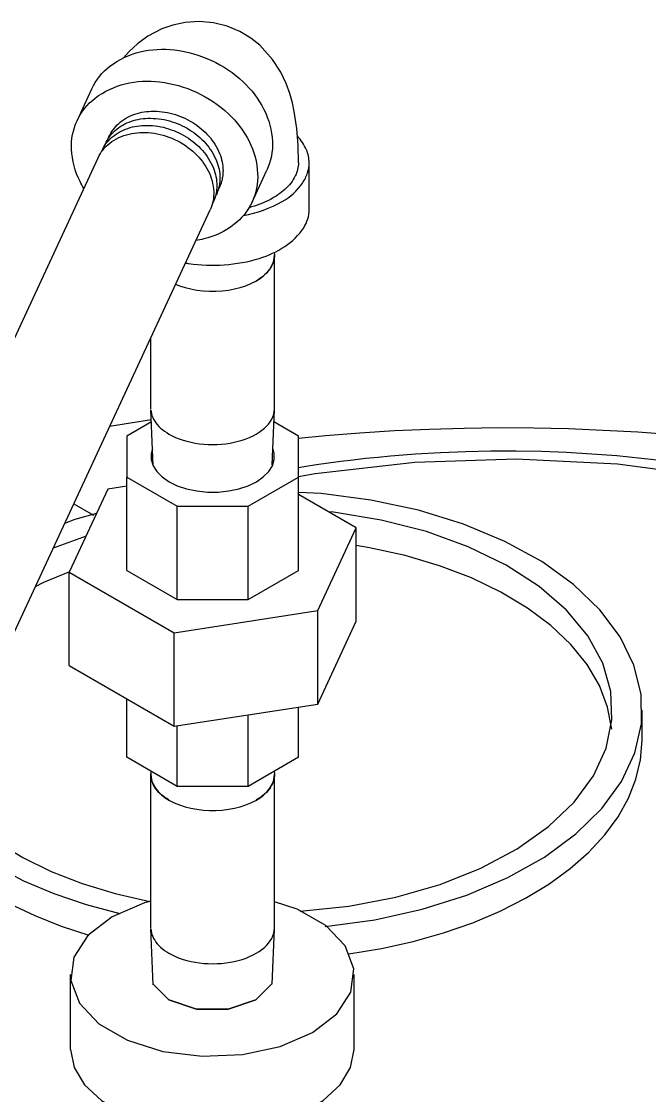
# Model space of a CAD drawing. Header units: centimetres. Extents: x 394264 to 551709, y 50011 to 59011.
# Drawn here: x 525478.4 to 525533.4, y 53951.3 to 54045.2 of the extents above; entities that cross this region are included whole.
import ezdxf

# ---------------------------------------------------------------- set-up
doc = ezdxf.new("R2010")
doc.units = ezdxf.units.CM
doc.layers.add('-M-YNGN-ZON3', color=6, linetype='SP', lineweight=30)
doc.layers.add('0-KRCN-YNG-CIHAZ', color=4, linetype='Continuous', lineweight=30)
doc.styles.add('CIZGI', font='tahoma.ttf', dxfattribs={"width": 0.8, "oblique": 20})
doc.linetypes.add('SP', pattern='A,2,-0.1,["SP",CIZGI,S=0.14,R=0.2,X=0,Y=-0.07],-0.255', length=2.355)

# ---------------------------------------------------------------- blocks, each defined once
blk = doc.blocks.new('A$C66BCA59E')
at = {"layer": '0-KRCN-YNG-CIHAZ', "color": 31, "linetype": 'Continuous', "lineweight": -3, "extrusion": (0, 0.816497, 0.57735)}
for p, q in [((811.376, -796.785, 2533.515), (812.671, -793.996, 2533.515)), ((793.446, -842.623, 2590.583), (813.22, -800.016, 2543.262)), ((831.674, -804.543, 2533.515), (831.674, -800.46, 2533.515)), ((826.684, -803.889, 2533.515), (827.978, -801.101, 2533.515)), ((803.242, -847.169, 2590.583), (823.016, -804.563, 2543.262)), ((828.624, -808.291, 2585.11), (828.634, -808.49, 2571.775)), ((828.636, -821.962, 2571.775), (828.636, -808.572, 2571.775)), ((817.836, -821.962, 2571.775), (817.836, -815.724, 2571.775)), ((818.042, -826.924, 2565.061), (817.838, -822.044, 2571.775)), ((828.431, -826.866, 2564.978), (828.634, -822.044, 2571.775)), ((817.875, -822.94, 2660.53), (814.225, -823.505, 2660.53)), ((817.882, -823.105, 2587.142), (815.745, -824.339, 2587.142)), ((830.745, -824.339, 2587.142), (828.59, -823.095, 2587.142)), ((815.745, -824.339, 2587.142), (815.745, -827.927, 2587.142)), ((830.745, -827.927, 2587.142), (830.745, -824.339, 2587.142)), ((815.745, -828.734, 2587.142), (814.059, -828.995, 2587.142)), ((815.745, -827.927, 2587.142), (820.138, -830.463, 2587.142)), ((815.745, -836.092, 2587.142), (815.745, -827.927, 2587.142)), ((826.351, -830.463, 2587.142), (830.745, -827.927, 2587.142)), ((830.745, -836.092, 2587.142), (830.745, -827.927, 2587.142)), ((814.059, -828.995, 2587.142), (810.697, -836.239, 2587.142)), ((835.792, -832.357, 2587.142), (830.745, -829.443, 2587.142)), ((811.09, -830.26, 2660.53), (812.806, -831.251, 2660.53)), ((820.138, -830.463, 2587.142), (826.351, -830.463, 2587.142)), ((820.138, -838.628, 2587.142), (820.138, -830.463, 2587.142)), ((826.351, -838.628, 2587.142), (826.351, -830.463, 2587.142)), ((832.43, -839.601, 2587.142), (835.792, -832.357, 2587.142)), ((835.792, -840.522, 2587.142), (835.792, -832.357, 2587.142)), ((810.697, -836.239, 2587.142), (819.883, -841.542, 2587.142)), ((810.697, -844.404, 2587.142), (810.697, -836.239, 2587.142)), ((815.745, -836.092, 2587.142), (820.138, -838.628, 2587.142)), ((826.351, -838.628, 2587.142), (830.745, -836.092, 2587.142)), ((820.138, -838.628, 2587.142), (826.351, -838.628, 2587.142)), ((819.883, -841.542, 2587.142), (832.43, -839.601, 2587.142)), ((832.43, -847.766, 2587.142), (832.43, -839.601, 2587.142)), ((832.43, -847.766, 2587.142), (835.792, -840.522, 2587.142)), ((819.883, -849.707, 2587.142), (819.883, -841.542, 2587.142)), ((810.697, -844.404, 2587.142), (819.883, -849.707, 2587.142)), ((815.745, -852.422, 2587.142), (815.745, -847.318, 2587.142)), ((819.883, -849.707, 2587.142), (832.43, -847.766, 2587.142)), ((830.745, -852.422, 2587.142), (830.745, -848.027, 2587.142)), ((860.793, -850.919, 2660.53), (860.793, -848.306, 2660.53)), ((826.351, -854.958, 2587.142), (826.351, -848.707, 2587.142)), ((820.138, -854.958, 2587.142), (820.138, -849.668, 2587.142)), ((820.138, -854.958, 2587.142), (815.745, -852.422, 2587.142)), ((830.745, -852.422, 2587.142), (826.351, -854.958, 2587.142)), ((817.836, -867.342, 2635.952), (817.836, -853.952, 2635.952)), ((817.844, -853.669, 2649.284), (817.838, -853.87, 2635.952)), ((828.624, -853.671, 2649.286), (828.634, -853.87, 2635.952)), ((828.636, -867.342, 2635.952), (828.636, -853.952, 2635.952)), ((826.351, -854.958, 2587.142), (820.138, -854.958, 2587.142)), ((818.042, -872.304, 2629.237), (817.838, -867.424, 2635.952)), ((828.431, -872.246, 2629.155), (828.634, -867.424, 2635.952)), ((827.055, -869.547, 2635.952), (827.055, -869.547, 2635.952)), ((827.055, -869.547, 2635.952), (827.055, -869.547, 2635.952)), ((810.809, -877.945, 2660.53), (810.809, -871.413, 2660.53)), ((835.609, -877.945, 2660.53), (835.609, -871.413, 2660.53))]:
    blk.add_line(p, q, dxfattribs=at)
at = {"layer": '0-KRCN-YNG-CIHAZ', "color": 31, "linetype": 'Continuous', "lineweight": -3, "elevation": 2533.515, "flags": 128}
blk.add_lwpolyline([(830.736, -800.46), (830.702, -798.94), (830.59, -797.459), (830.374, -795.977), (830.208, -795.209), (829.982, -794.399), (829.665, -793.519), (829.199, -792.536), (828.483, -791.419), (827.354, -790.184), (826.572, -789.564), (825.624, -788.994), (824.52, -788.528), (823.305, -788.223), (822.053, -788.111), (820.844, -788.189), (819.744, -788.423), (818.784, -788.764), (817.576, -789.399), (816.66, -790.066), (815.957, -790.714), (815.403, -791.327)], dxfattribs=at)
at = {"layer": '0-KRCN-YNG-CIHAZ', "color": 31, "linetype": 'Continuous', "lineweight": -3, "flags": 128}
for points, elevation in [([(812.671, -793.996, -0.121494), (814.258, -792.019, -0.105234), (816.893, -790.768, -0.08824), (819.9, -790.596, -0.079102), (823.126, -791.512, -0.079102), (825.908, -793.385, -0.08824), (827.718, -795.792, -0.105234), (828.464, -798.612, -0.121494), (827.978, -801.101)], 2533.515), ([(811.376, -796.785, -0.121494), (812.964, -794.807, -0.105234), (815.599, -793.557, -0.08824), (818.605, -793.384, -0.079102), (821.832, -794.3, -0.079102), (824.614, -796.173, -0.08824), (826.423, -798.58, -0.105234), (827.17, -801.4, -0.121494), (826.684, -803.889, -0.121494), (825.097, -805.867, -0.105234), (822.461, -807.117, -0.020555), (821.768, -807.252, -0.079102)], 2533.515), ([(814.094, -798.373, -0.112055), (814.886, -797.154, -0.100764), (816.244, -796.282, -0.085523), (817.868, -795.953, -0.074786), (819.746, -796.181, -0.070796), (821.49, -796.941, -0.073659), (822.89, -798.12, -0.083336), (823.844, -799.648, -0.098218), (824.142, -801.152)], 2543.262), ([(811.975, -802.699, -0.020152), (811.637, -802.093, -0.105234), (810.891, -799.274, -0.121494), (811.376, -796.785, -0.121494)], 2533.515), ([(813.768, -799.005, -0.11205), (814.564, -797.779, -0.100757), (815.929, -796.902, -0.085517), (817.563, -796.572, -0.074782), (819.451, -796.801, -0.070793), (821.206, -797.566, -0.073657), (822.614, -798.751, -0.083334), (823.573, -800.288, -0.098215), (823.873, -801.8)], 2543.262), ([(813.22, -800.016, -0.121494), (814.235, -798.751, -0.105234), (815.922, -797.951, -0.08824), (817.846, -797.84, -0.079102), (819.911, -798.426, -0.079102), (821.691, -799.625, -0.08824), (822.849, -801.165, -0.105234), (823.327, -802.97, -0.121494), (823.016, -804.563)], 2543.262), ([(813.442, -799.635, -0.112014), (814.244, -798.402, -0.100709), (815.617, -797.522, -0.085478), (817.26, -797.191, -0.074756), (819.158, -797.421, -0.070775), (820.922, -798.191, -0.073643), (822.338, -799.382, -0.083318), (823.302, -800.928, -0.098193), (823.603, -802.448)], 2543.262), ([(825.937, -805.076, 0.077747), (829.325, -803.847, 0.118258), (831.091, -802.24, 0.070189), (831.534, -801.339, 0.079325), (831.674, -800.46, 0.103913), (831.434, -799.319, 0.085247), (830.653, -798.137)], 2533.515), ([(830.736, -800.46, -0.117495), (830.464, -801.603, -0.09205), (829.56, -802.788, -0.067005), (828.282, -803.666, -0.051482), (826.4, -804.386)], 2533.515), ([(824.142, -801.152, -0.031369), (824.114, -801.601, -0.032284), (824.031, -802.031, -0.022434), (823.943, -802.318, -0.022572), (823.83, -802.593, -0.010428), (823.769, -802.717, -0.010414), (823.704, -802.838)], 2543.262), ([(823.603, -802.448, -0.031477), (823.575, -802.904, -0.032397), (823.49, -803.341, -0.022325), (823.401, -803.629, -0.02246), (823.287, -803.906, -0.010651), (823.225, -804.034, -0.010636), (823.157, -804.159)], 2543.262), ([(823.873, -801.8, -0.031364), (823.844, -802.252, -0.032279), (823.761, -802.684, -0.022439), (823.672, -802.973, -0.022577), (823.559, -803.25, -0.010418), (823.498, -803.374, -0.010404), (823.432, -803.496)], 2543.262), ([(820.852, -809.225, 0.006099), (821.135, -809.268, 0.05286), (824.258, -809.378, 0.056106), (827.319, -808.814, 0.070948), (829.554, -807.772, 0.103357), (831.199, -806.132, 0.146278), (831.674, -804.543)], 2533.515)]:
    blk.add_lwpolyline(points, format="xyb", dxfattribs=dict(at, elevation=elevation))
at = {"layer": '0-KRCN-YNG-CIHAZ', "color": 31, "linetype": 'Continuous', "lineweight": -3}
for points, elevation in [([(819.999, -811.063), (820.337, -811.202), (820.821, -811.36), (821.331, -811.489), (821.861, -811.587), (822.405, -811.652), (822.958, -811.685), (823.514, -811.685), (824.067, -811.652), (824.612, -811.587), (825.141, -811.489), (825.651, -811.36), (826.135, -811.202), (826.588, -811.016), (827.006, -810.804), (827.384, -810.569), (827.717, -810.312), (828.003, -810.036), (828.239, -809.746), (828.421, -809.442), (828.549, -809.13), (828.62, -808.811), (828.634, -808.49)], 2571.775), ([(817.838, -822.044), (817.854, -822.213), (817.885, -822.381), (817.932, -822.548), (817.995, -822.713), (818.073, -822.876), (818.166, -823.036), (818.275, -823.193), (818.398, -823.347), (818.535, -823.496), (818.685, -823.641), (818.85, -823.781), (819.027, -823.915), (819.216, -824.044), (819.418, -824.167)], 2571.775), ([(828.268, -823.094), (828.399, -822.875), (828.503, -822.652), (828.577, -822.424), (828.621, -822.194), (828.636, -821.962)], 2571.775), ([(828.268, -823.094), (828.399, -822.875), (828.503, -822.652), (828.577, -822.424), (828.621, -822.194), (828.636, -821.962)], 2571.775), ([(827.055, -824.167), (827.309, -824.01), (827.543, -823.843), (827.758, -823.667), (827.95, -823.483), (828.121, -823.292), (828.268, -823.094)], 2571.775), ([(827.055, -824.167), (827.309, -824.01), (827.543, -823.843), (827.758, -823.667), (827.95, -823.483), (828.121, -823.292), (828.268, -823.094)], 2571.775), ([(819.418, -824.167), (819.7, -824.319), (820, -824.458), (820.317, -824.585), (820.648, -824.699), (820.993, -824.798), (821.349, -824.884), (821.715, -824.954), (822.088, -825.009), (822.468, -825.048), (822.851, -825.072), (823.236, -825.08), (823.621, -825.072), (824.005, -825.048), (824.384, -825.009), (824.758, -824.954), (825.123, -824.884), (825.479, -824.798), (825.824, -824.699), (826.156, -824.585), (826.472, -824.458), (826.772, -824.319), (827.055, -824.167)], 2571.775), ([(865.888, -824.465), (863.453, -824.242), (860.431, -824.017), (857.398, -823.845), (854.358, -823.724), (851.314, -823.655), (848.267, -823.638), (845.22, -823.673), (842.177, -823.761), (839.139, -823.9), (836.11, -824.091), (833.092, -824.334), (830.745, -824.563)], 2660.53), ([(817.981, -825.481), (817.865, -825.861), (817.865, -826.405), (818.029, -826.94), (818.351, -827.451), (818.821, -827.921), (819.426, -828.338), (820.147, -828.687), (820.963, -828.959), (821.847, -829.145), (822.774, -829.239), (823.715, -829.239), (824.642, -829.145), (825.527, -828.959), (826.342, -828.687), (827.063, -828.338), (827.668, -827.921), (828.139, -827.451), (828.461, -826.94), (828.624, -826.405), (828.624, -825.861), (828.491, -825.427)], 2587.142), ([(830.745, -827.09), (831.239, -827.008), (832.307, -826.844), (833.379, -826.689), (834.455, -826.546), (835.535, -826.412), (836.619, -826.289), (837.706, -826.177), (838.795, -826.075), (839.887, -825.984), (840.982, -825.903), (843.177, -825.773), (845.377, -825.686), (847.581, -825.641), (849.787, -825.638), (851.991, -825.678), (854.193, -825.761), (856.388, -825.886), (858.576, -826.054), (860.753, -826.264), (862.918, -826.515), (865.068, -826.809), (865.888, -826.937)], 2660.53), ([(830.745, -827.892), (832.197, -827.602), (840.913, -826.614), (849.782, -826.336), (858.632, -826.771), (865.888, -827.727)], 2660.53), ([(833.077, -867.211), (837.413, -866.617), (841.571, -865.692), (845.478, -864.455), (849.063, -862.927), (852.261, -861.135), (855.014, -859.112), (857.274, -856.895), (858.999, -854.522), (860.158, -852.038), (860.73, -849.487), (860.705, -846.914), (860.084, -844.366), (858.878, -841.89), (857.107, -839.528), (854.805, -837.325), (852.013, -835.32), (848.781, -833.549), (845.167, -832.044), (841.237, -830.832), (837.061, -829.934), (832.714, -829.367), (830.745, -829.268)], 2660.53), ([(813.075, -831.116), (811.19, -831.641), (810.289, -831.985)], 2660.53), ([(830.904, -865.869), (835.159, -865.425), (839.263, -864.638), (843.133, -863.525), (846.694, -862.108), (849.873, -860.416), (852.607, -858.482), (854.842, -856.345), (856.532, -854.047), (857.645, -851.634), (858.158, -849.156), (858.06, -846.66), (857.354, -844.197), (856.053, -841.816), (854.184, -839.564), (851.785, -837.488), (848.902, -835.627), (845.593, -834.019), (841.926, -832.697), (837.972, -831.686), (833.81, -831.008), (833.4, -830.976)], 2660.53), ([(812.163, -833.081), (809.282, -834.155)], 2660.53), ([(858.149, -849.968), (857.785, -848.044), (857.059, -846.154), (855.979, -844.321), (854.558, -842.567), (852.813, -840.914), (850.766, -839.381), (848.44, -837.986), (845.864, -836.747), (843.069, -835.678), (840.087, -834.792), (836.956, -834.099), (835.792, -833.923)], 2660.53), ([(810.715, -836.2), (808.453, -837.135), (807.724, -837.512)], 2660.53), ([(835.134, -869.586), (837.992, -869.122), (840.767, -868.513), (843.436, -867.764), (845.979, -866.879), (848.375, -865.867), (850.605, -864.736), (852.65, -863.494), (854.496, -862.151), (856.126, -860.719), (857.528, -859.208), (858.691, -857.631), (859.605, -856.001), (860.263, -854.33), (860.66, -852.631), (860.793, -850.919)], 2660.53), ([(817.838, -853.87), (817.852, -854.191), (817.923, -854.509), (818.051, -854.822), (818.233, -855.125), (818.469, -855.416), (818.755, -855.691), (819.089, -855.948), (819.466, -856.184), (819.884, -856.396), (820.337, -856.582), (820.821, -856.74), (821.331, -856.869), (821.861, -856.967), (822.405, -857.032), (822.958, -857.065), (823.514, -857.065), (824.067, -857.032), (824.612, -856.967), (825.141, -856.869), (825.651, -856.74), (826.135, -856.582), (826.588, -856.396), (827.006, -856.184), (827.384, -855.948), (827.717, -855.691), (828.003, -855.416), (828.239, -855.125), (828.421, -854.822), (828.549, -854.509), (828.62, -854.191), (828.634, -853.87)], 2635.952), ([(799.487, -855.26), (800.674, -856.707), (802.377, -858.315), (804.367, -859.809), (806.622, -861.172), (809.116, -862.389), (811.819, -863.445), (814.703, -864.329), (817.733, -865.031)], 2660.53), ([(798.454, -857.486), (800.09, -859.043), (802.054, -860.553), (804.265, -861.945), (806.703, -863.204), (809.344, -864.319), (812.162, -865.278), (815.13, -866.072)], 2660.53), ([(797.666, -859.185), (798.551, -860.207), (800.008, -861.586), (801.662, -862.889), (803.5, -864.107), (805.509, -865.231), (807.675, -866.254), (809.982, -867.168), (812.415, -867.966)], 2660.53), ([(814.441, -866.351), (812.326, -867.982), (811.092, -869.891), (810.841, -871.924), (811.591, -873.915), (813.282, -875.703), (815.778, -877.144), (818.876, -878.121), (822.324, -878.554), (825.845, -878.408), (829.152, -877.696), (831.977, -876.475), (834.092, -874.844), (835.326, -872.935), (835.577, -870.902), (834.827, -868.911), (833.136, -867.123), (830.64, -865.682), (828.636, -865.05)], 2660.53), ([(817.836, -865.007), (817.266, -865.13), (814.441, -866.351)], 2660.53), ([(828.268, -868.474), (828.399, -868.255), (828.503, -868.031), (828.577, -867.804), (828.621, -867.574), (828.636, -867.342)], 2635.952), ([(828.268, -868.474), (828.399, -868.255), (828.503, -868.031), (828.577, -867.804), (828.621, -867.574), (828.636, -867.342)], 2635.952), ([(817.838, -867.424), (817.854, -867.593), (817.885, -867.761), (817.932, -867.928), (817.995, -868.093), (818.073, -868.256), (818.166, -868.416), (818.275, -868.573), (818.398, -868.726), (818.535, -868.876), (818.685, -869.021), (818.85, -869.161), (819.027, -869.295), (819.216, -869.424), (819.418, -869.547)], 2635.952), ([(827.055, -869.547), (827.309, -869.39), (827.543, -869.223), (827.758, -869.047), (827.95, -868.863), (828.121, -868.671), (828.268, -868.474)], 2635.952), ([(827.055, -869.547), (827.309, -869.39), (827.543, -869.223), (827.758, -869.047), (827.95, -868.863), (828.121, -868.671), (828.268, -868.474)], 2635.952), ([(819.418, -869.547), (819.7, -869.698), (820, -869.838), (820.317, -869.965), (820.648, -870.079), (820.993, -870.178), (821.349, -870.263), (821.715, -870.334), (822.088, -870.389), (822.468, -870.428), (822.851, -870.452), (823.236, -870.46), (823.621, -870.452), (824.005, -870.428), (824.384, -870.389), (824.758, -870.334), (825.123, -870.263), (825.479, -870.178), (825.824, -870.079), (826.156, -869.965), (826.472, -869.838), (826.772, -869.698), (827.055, -869.547)], 2635.952), ([(810.809, -877.945), (811.12, -879.538), (812.037, -881.051), (813.514, -882.409), (815.478, -883.542), (817.829, -884.395), (820.45, -884.925), (823.209, -885.104), (825.968, -884.925), (828.589, -884.395), (830.94, -883.542), (832.904, -882.409), (834.381, -881.051), (835.298, -879.538), (835.609, -877.945)], 2660.53)]:
    blk.add_lwpolyline(points, dxfattribs=dict(at, elevation=elevation))
at = {"layer": '0-KRCN-YNG-CIHAZ', "color": 31, "linetype": 'Continuous', "lineweight": -3, "extrusion": (-1.622e-13, 7.9e-15, -1)}
for points, elevation in [([(-828.634, -808.49), (-828.634, -808.659), (-828.618, -808.827), (-828.586, -808.995), (-828.539, -809.161), (-828.476, -809.326), (-828.397, -809.489), (-828.304, -809.648), (-828.196, -809.805), (-828.073, -809.958), (-827.936, -810.107), (-827.785, -810.252), (-827.621, -810.391), (-827.445, -810.526), (-827.255, -810.654), (-827.055, -810.776)], -2571.775), ([(-828.634, -853.87), (-828.634, -854.039), (-828.618, -854.207), (-828.586, -854.375), (-828.539, -854.541), (-828.476, -854.706), (-828.397, -854.868), (-828.304, -855.028), (-828.196, -855.185), (-828.073, -855.338), (-827.936, -855.487), (-827.785, -855.631), (-827.621, -855.771), (-827.445, -855.905), (-827.255, -856.034), (-827.055, -856.156)], -2635.952)]:
    blk.add_lwpolyline(points, dxfattribs=dict(at, elevation=elevation))
at = {"layer": '0-KRCN-YNG-CIHAZ', "color": 31, "linetype": 'Continuous', "lineweight": -3, "extrusion": (5.9e-14, 9.66e-14, -1), "elevation": -2635.952}
blk.add_lwpolyline([(-819.418, -856.156), (-819.217, -856.034), (-819.028, -855.905), (-818.851, -855.771), (-818.687, -855.631), (-818.536, -855.487), (-818.399, -855.338), (-818.277, -855.185), (-818.168, -855.028), (-818.075, -854.868), (-817.997, -854.706), (-817.934, -854.541), (-817.886, -854.375), (-817.854, -854.207), (-817.838, -854.039), (-817.838, -853.87)], dxfattribs=at)
at = {"layer": '0-KRCN-YNG-CIHAZ', "color": 31, "linetype": 'Continuous', "lineweight": -3, "elevation": 2660.53}
blk.add_lwpolyline([(827.027, -873.618), (828.425, -872.22), (827.027, -873.618), (824.607, -874.424), (821.811, -874.424), (819.391, -873.618), (817.993, -872.22), (819.391, -873.618), (821.811, -874.424), (824.607, -874.424)], close=True, dxfattribs=at)

msp = doc.modelspace()

# ---------------------------------------------------------------- block references
at = {"layer": '-M-YNGN-ZON3'}
msp.add_blockref('A$C66BCA59E', (524671.913, 54833.28, -2010.945), dxfattribs=at)

doc.saveas('drawing.dxf')
